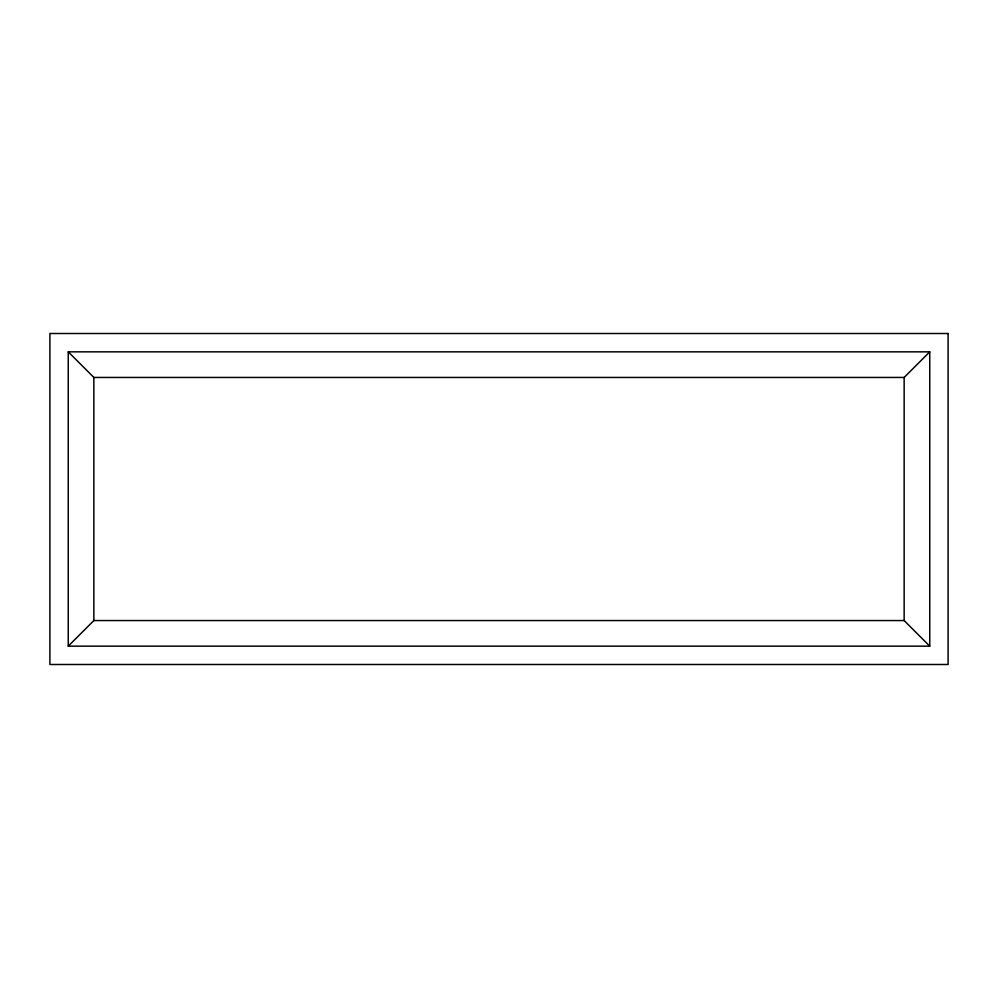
<?xml version="1.0" encoding="UTF-8"?>
<svg xmlns="http://www.w3.org/2000/svg" width="998" height="998" viewBox="0 0 998 998"><rect width="100%" height="100%" fill="white"/><g stroke="black" fill="none" stroke-linecap="round" stroke-linejoin="round"><path stroke-width="1.5" d="M68.251 646.155L93.849 620.556L904.151 620.556L929.749 646.155L929.749 351.845L68.251 351.845L68.251 646.155L929.749 646.155M68.251 351.845L93.849 377.444L904.151 377.444L929.749 351.845M904.151 377.444L904.151 620.556M93.849 377.444L93.849 620.556M948.1 333.507L49.9 333.507L49.9 664.493L948.1 664.493L948.1 333.507"/></g></svg>
